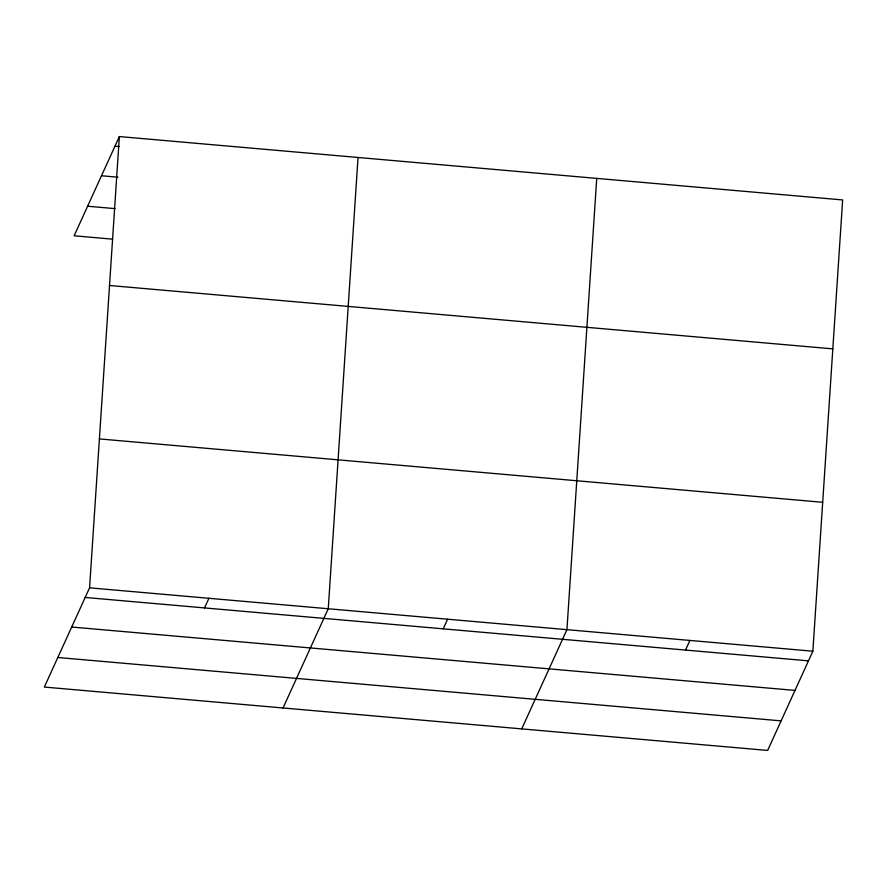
<?xml version="1.0" encoding="UTF-8"?>
<svg xmlns="http://www.w3.org/2000/svg" width="887" height="887" viewBox="0 0 887 887"><rect width="100%" height="100%" fill="white"/><g stroke="black" fill="none" stroke-linecap="round" stroke-linejoin="round"><path stroke-width="1.33" d="M89.565 587.837L119.357 136.565L842.65 199.941L812.858 651.213L767.643 750.435L44.35 687.059L89.565 587.837L812.858 651.213M358.038 157.487L328.257 608.748L283.042 707.97M596.729 178.398L566.937 629.67L521.722 728.881M119.357 136.565L74.142 235.787L112.549 239.157M204.52 607.928L208.911 598.293M443.212 628.839L447.591 619.204M685.507 650.071L689.898 640.436M114.966 146.2L119.08 146.555M101.495 175.759L117.96 177.2M87.613 206.227L115.044 208.622M109.522 285.492L832.815 348.868M99.399 438.921L822.692 502.297M85.174 597.461L808.467 660.848M71.703 627.031L794.996 690.408M57.821 657.489L781.114 720.865"/></g></svg>
